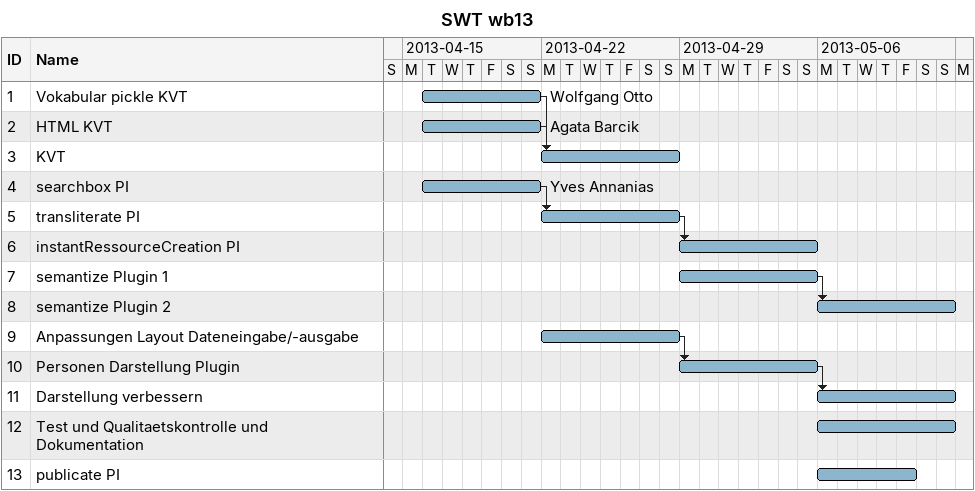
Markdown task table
SWT wb13

| ID | Task | Start | Finish | Predecessors | Resources |
|---|---|---|---|---|---|
| 1 | Vokabular pickle KVT | 2013-04-16 | 2013-04-21 |  | Wolfgang Otto |
| 2 | HTML KVT | 2013-04-16 | 2013-04-21 |  | Agata Barcik |
| 3 | KVT | 2013-04-22 | 2013-04-28 | 1, 2 |  |
| 4 | searchbox PI | 2013-04-16 | 2013-04-21 |  | Yves Annanias |
| 5 | transliterate PI | 2013-04-22 | 2013-04-28 | 4 |  |
| 6 | instantRessourceCreation PI | 2013-04-29 | 2013-05-05 | 5 |  |
| 7 | semantize Plugin 1 | 2013-04-29 | 2013-05-05 |  |  |
| 8 | semantize Plugin 2 | 2013-05-06 | 2013-05-12 | 7 |  |
| 9 | Anpassungen Layout Dateneingabe/-ausgabe | 2013-04-22 | 2013-04-28 |  |  |
| 10 | Personen Darstellung Plugin | 2013-04-29 | 2013-05-05 | 9 |  |
| 11 | Darstellung verbessern | 2013-05-06 | 2013-05-12 | 10 |  |
| 12 | Test und Qualitaetskontrolle und Dokumentation | 2013-05-06 | 2013-05-12 |  |  |
| 13 | publicate PI | 2013-05-06 | 2013-05-10 |  |  |
